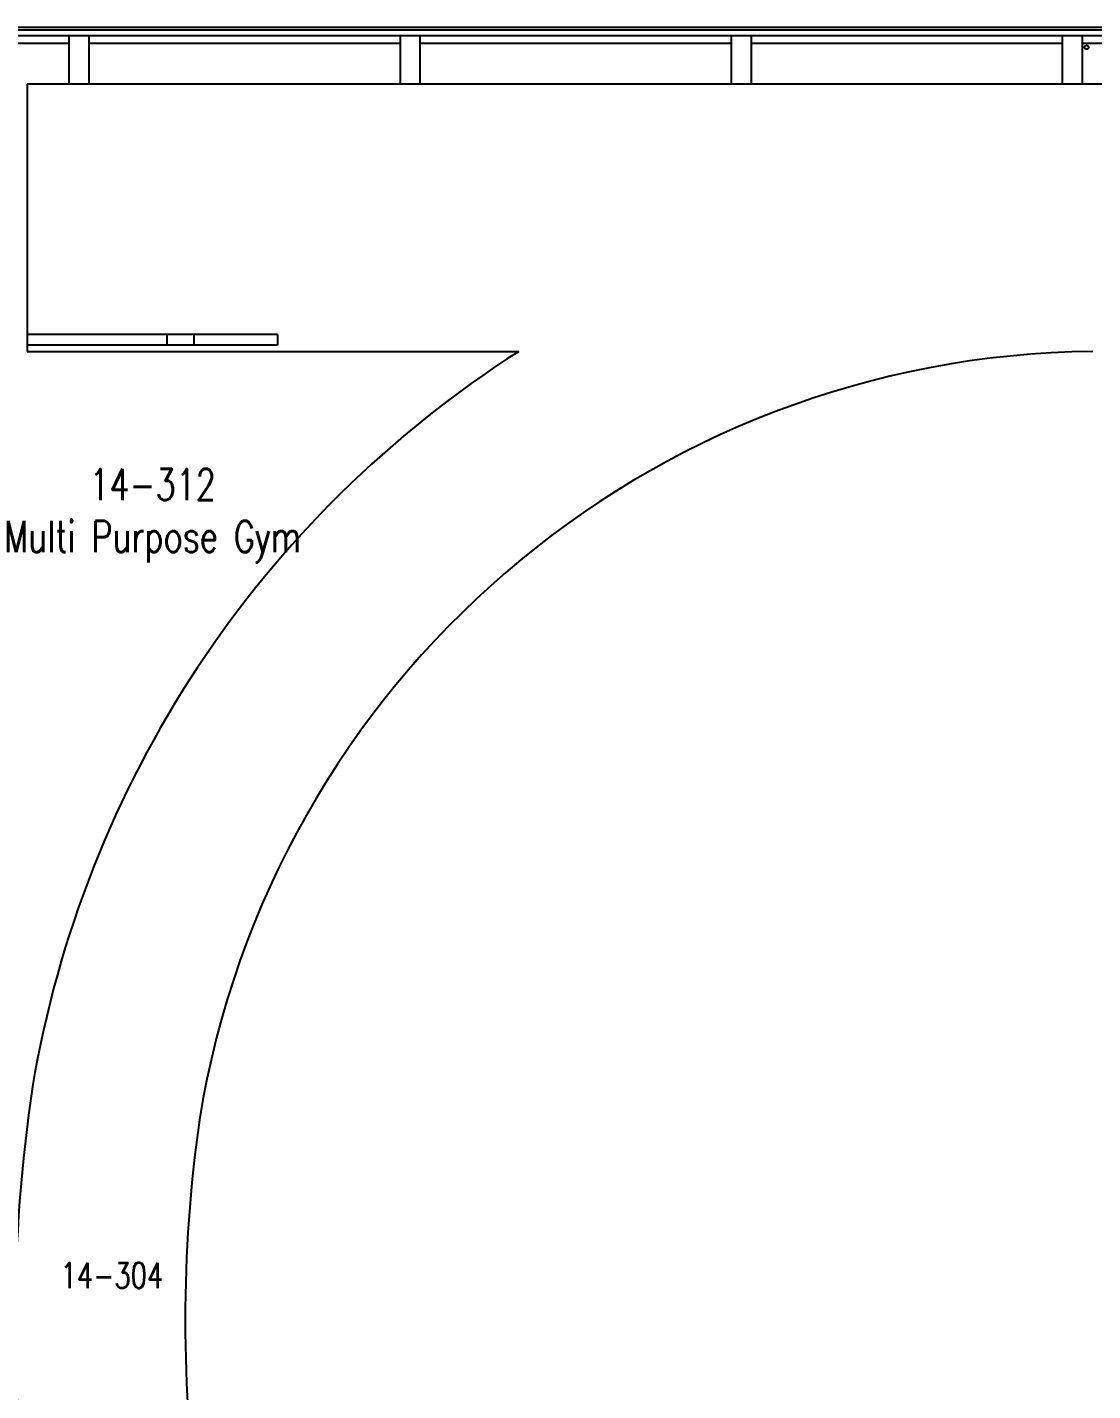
# Model space of a CAD drawing. Extents: x 11182 to 734459, y -1391328 to 152085.
# Drawn here: x 426488 to 452796, y -1339550 to -1305893 of the extents above; entities that cross this region are included whole.
import ezdxf
from ezdxf.enums import TextEntityAlignment as Align

# ---------------------------------------------------------------- set-up
doc = ezdxf.new("R2010")
doc.units = 0
doc.header["$LTSCALE"] = 500
doc.header["$MEASUREMENT"] = 0
for name, color, linetype in [('0_room_data', 7, 'CONTINUOUS'), ('1_Wall_Exist', 251, 'CONTINUOUS'), ('3_Text', 7, 'CONTINUOUS')]:
    doc.layers.add(name, color=color, linetype=linetype)
doc.styles.add('1_200', font='simplex.shx', dxfattribs={"width": 0.75, "height": 460})

# ---------------------------------------------------------------- blocks, each defined once
blk = doc.blocks.new('room_data')
at = {"layer": '3_Text', "style": '1_200', "width": 0.75}
for tag, p in [('ROOMNUM', (0, 0)), ('ROOMUSE', (0, -575))]:
    blk.add_attdef(tag, text='', height=345, dxfattribs=at).set_placement(p, align=Align.MIDDLE_CENTER)

msp = doc.modelspace()

# ---------------------------------------------------------------- linework, layer by layer
at = {"layer": '1_Wall_Exist'}
for p, q in [((425084, -1305893), (484621, -1305893)), ((425270, -1305956), (484620, -1305956)), ((425270, -1306097), (485243, -1306097)), ((427518, -1306097), (427518, -1307297)), ((428018, -1307297), (428018, -1306097)), ((435693, -1306097), (435693, -1307297)), ((436193, -1307297), (436193, -1306097)), ((443868, -1306097), (443868, -1307297)), ((444368, -1307297), (444368, -1306097)), ((452043, -1306097), (452043, -1307297)), ((452543, -1307297), (452543, -1306097)), ((425270, -1306287), (427518, -1306287)), ((428018, -1306287), (435693, -1306287)), ((436193, -1306287), (443868, -1306287)), ((444368, -1306287), (452043, -1306287)), ((452543, -1306287), (460218, -1306287)), ((537848, -1307297), (426488, -1307297)), ((426488, -1307297), (426488, -1313897)), ((432664, -1313477), (426488, -1313477)), ((429941, -1313737), (429941, -1313477)), ((430602, -1313477), (430602, -1313737)), ((432664, -1313477), (432664, -1313737)), ((432664, -1313737), (426488, -1313737)), ((426488, -1313897), (438622, -1313897))]:
    msp.add_line(p, q, dxfattribs=at)
msp.add_circle((452643, -1306387), 50, dxfattribs=at)
for centre, radius, start, end in [((453019, -1336464), 26769, 122.537, 170.4967), ((453018, -1336463), 22568, 90.5638, 170.8259), ((465255, -1337826), 39067, 171.4904, 188.1859), ((465404, -1337814), 35017, 171.8752, 188.1248)]:
    msp.add_arc(centre, radius, start, end, dxfattribs=at)

# ---------------------------------------------------------------- block references
at = {"layer": '0_room_data', "xscale": 2.232748802166406, "yscale": 2.232748802166406, "zscale": 2.232748802166406}
msp.add_blockref('room_data', (429583, -1317180), dxfattribs=at).add_auto_attribs({'ROOMNUM': '14-312', 'ROOMUSE': 'Multi Purpose Gym'})

# ---------------------------------------------------------------- texts
at = {"layer": '3_Text', "style": '1_200', "width": 0.75}
msp.add_text('14-304', height=626.8, dxfattribs=at).set_placement((427307, -1337016))

doc.saveas('drawing.dxf')
